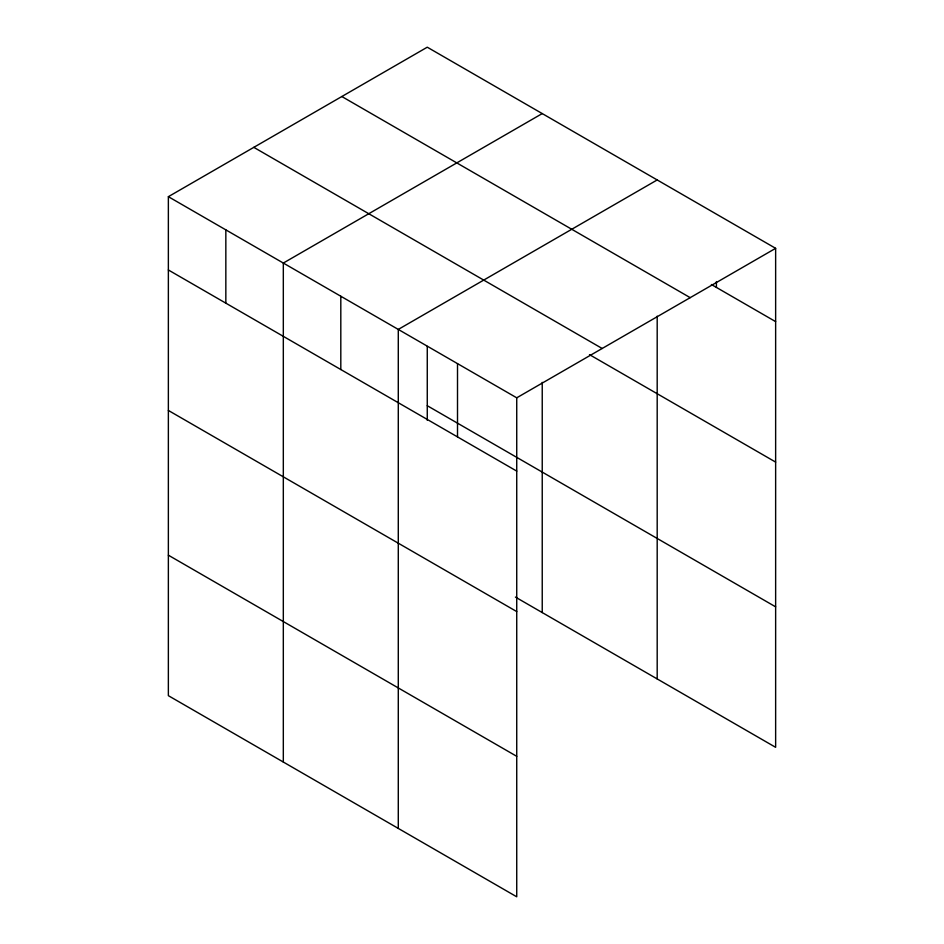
<?xml version="1.0" encoding="UTF-8"?>
<svg xmlns="http://www.w3.org/2000/svg" width="944" height="944" viewBox="0 0 944 944"><rect width="100%" height="100%" fill="white"/><g stroke="black" fill="none" stroke-linecap="round" stroke-linejoin="round"><path stroke-width="1.42" d="M168.362 196.682L516.734 397.813L516.734 896.8L168.362 695.669L168.362 196.682L427.266 47.2L775.638 248.331L775.638 747.318L515.412 597.08M542.234 113.575L283.318 263.057L283.318 762.044M657.189 179.95L398.285 329.421L398.285 828.419M516.734 397.813L775.638 248.331M711.375 284.522L775.638 321.621M341.834 96.524L690.194 297.655M253.806 147.347L602.166 348.478M589.493 354.637L775.638 462.1M427.266 405.708L775.638 606.839M168.362 269.972L516.734 471.103M168.362 410.451L516.734 611.582M168.362 555.19L516.734 756.321M716.413 281.572L716.413 287.424M657.189 316.157L657.189 678.937M542.234 382.344L542.234 612.562M457.51 363.617L457.51 436.907M427.266 346.365L427.266 420.34M340.808 296.239L340.808 369.529M225.84 229.864L225.84 303.154"/></g></svg>
